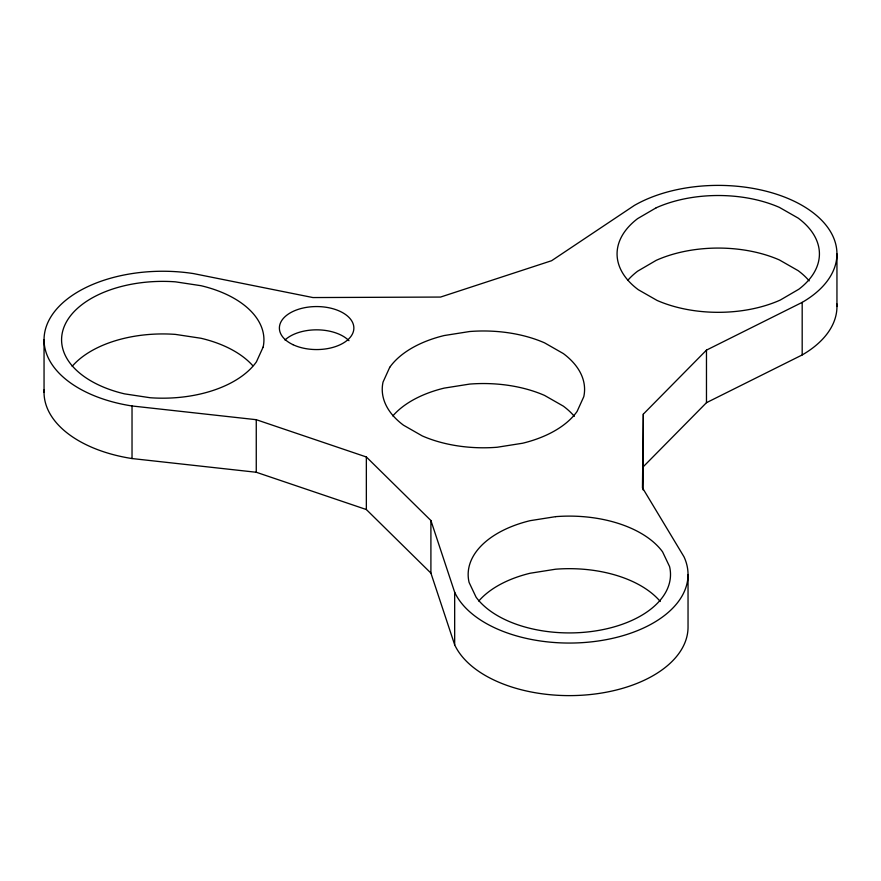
<?xml version="1.0" encoding="UTF-8"?>
<svg xmlns="http://www.w3.org/2000/svg" width="881" height="881" viewBox="0 0 881 881"><rect width="100%" height="100%" fill="white"/><g stroke="black" fill="none" stroke-linecap="round" stroke-linejoin="round"><path stroke-width="1.32" d="M802.184 302.37L706.474 350.12L643.328 414.125L642.458 487.81L683.986 556.781A118.704 68.531 0 0 1 600.06 640.718A118.704 68.531 0 0 1 454.673 592.252L430.908 520.528L366.353 456.975L256.261 419.697L132.029 405.976A118.704 68.531 0 0 1 48.092 322.039A118.704 68.531 0 0 1 193.479 273.584L312.942 297.558L440.566 297.062L551.616 260.71L634.309 205.46A118.704 68.531 0 0 1 802.184 205.46A118.704 68.531 0 0 1 802.184 302.37L802.184 354.944L706.474 402.683L643.328 466.688L643.053 489.891M44.127 389.798A118.704 68.531 0 0 0 132.029 458.549L256.261 472.26L366.353 509.537L430.908 573.102L454.673 644.826A118.704 68.531 0 0 0 584.83 695.032A118.704 68.531 0 0 0 688.039 627.085L688.039 574.511M836.95 253.915L836.95 306.489M706.474 350.12L706.474 402.683M643.328 414.125L643.328 466.688M454.673 592.252L454.673 644.826M430.908 520.528L430.908 573.102M366.353 456.975L366.353 509.537M256.261 419.697L256.261 472.26M132.029 405.976L132.029 458.549M44.05 339.78L44.05 392.342M392.838 415.931A101.172 58.41 0 0 1 444.189 388.114L469.661 384.083A101.172 58.41 0 0 1 544.568 395.426L563.344 406.141A101.172 58.41 0 0 1 574.335 416.339M478.757 601.062A101.172 58.41 0 0 1 530.109 573.245L555.581 569.214A101.172 58.41 0 0 1 660.254 601.47M836.873 303.934A118.704 68.531 0 0 1 802.184 354.944M72.176 366.32A101.172 58.41 0 0 1 175.418 334.395L200.967 338.26A101.172 58.41 0 0 1 252.836 365.758M627.679 280.455A101.172 58.41 0 0 1 637.646 271.172L656.224 260.336A101.172 58.41 0 0 1 779.399 259.95L798.175 270.676A101.172 58.41 0 0 1 809.176 280.874M284.97 340A37.244 21.507 0 0 1 348.975 340.694M263.133 347.092L256.426 361.838A101.172 58.41 0 0 1 150.089 397.727L124.54 393.862A101.172 58.41 0 0 1 64.886 324.968A101.172 58.41 0 0 1 175.418 281.832L200.967 285.697A101.172 58.41 0 0 1 263.133 347.092M389.732 367.322L383.037 382.079A101.172 58.41 0 0 0 403.487 425.193L422.252 435.919A101.172 58.41 0 0 0 497.159 447.251L522.631 443.231A101.172 58.41 0 0 0 577.088 411.449L583.784 396.692A101.172 58.41 0 0 0 563.344 353.578L544.568 342.852A101.172 58.41 0 0 0 469.661 331.52L444.189 335.54A101.172 58.41 0 0 0 389.732 367.322M656.224 207.773L637.646 218.609A101.172 58.41 0 0 0 638.318 289.728L657.094 300.443A101.172 58.41 0 0 0 780.269 300.058L798.847 289.221A101.172 58.41 0 0 0 798.175 218.103L779.399 207.387A101.172 58.41 0 0 0 656.224 207.773M555.581 516.651L530.109 520.671A101.172 58.41 0 0 0 469.099 582.451L476.07 597.164A101.172 58.41 0 0 0 596.041 630.851A101.172 58.41 0 0 0 669.571 566.582L662.589 551.869A101.172 58.41 0 0 0 555.581 516.651M293.01 344.691A37.244 21.507 0 0 0 353.369 331.553A37.244 21.507 0 0 0 303.471 307.943A37.244 21.507 0 0 0 293.01 344.691"/></g></svg>
